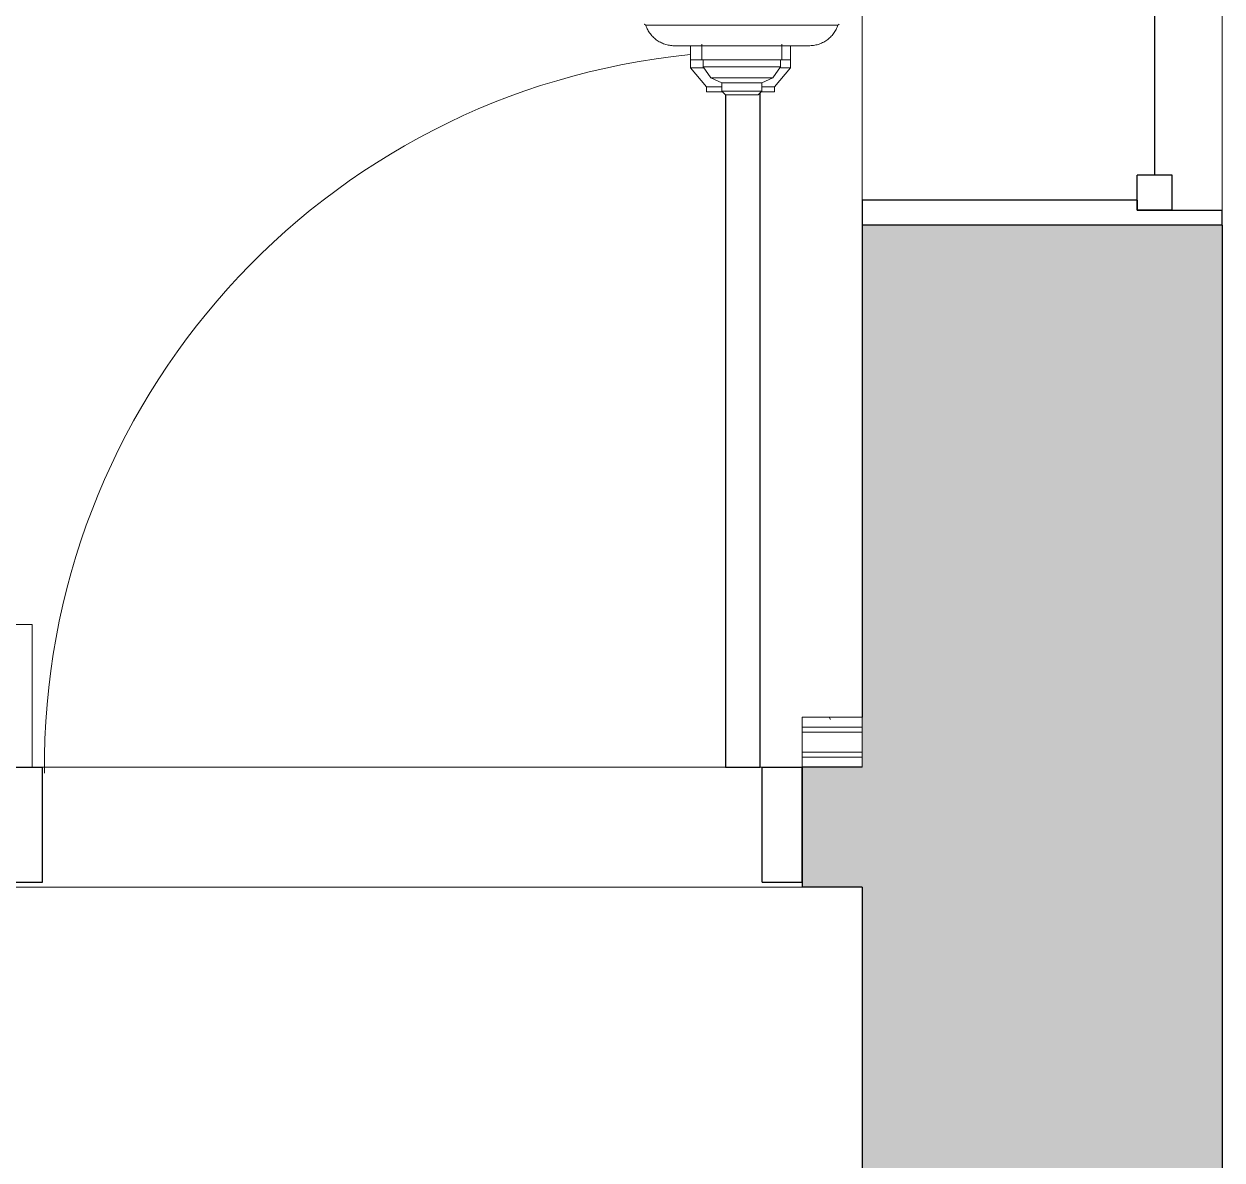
# Model space of a CAD drawing. Header units: inches. Extents: x -1176 to 1507, y -2563 to 978.
# Drawn here: x -814 to -754, y -1051 to -994.1 of the extents above; entities that cross this region are included whole.
import ezdxf

# ---------------------------------------------------------------- set-up
doc = ezdxf.new("R2010")
doc.units = ezdxf.units.IN
doc.header["$MEASUREMENT"] = 0
for name, color, linetype, lineweight in [('A-DOOR', 31, 'Continuous', 18), ('A-DOOR-FRAM', 31, 'Continuous', 30), ('A-GENM', 13, 'Continuous', 18), ('A-GLAZ', 151, 'Continuous', 18), ('A-WALL', 113, 'Continuous', 18), ('A-WALL-PATT', 111, 'Continuous', 18), ('I-WALL', 2, 'Continuous', 18)]:
    doc.layers.add(name, color=color, linetype=linetype, lineweight=lineweight)

# ---------------------------------------------------------------- blocks, each defined once
blk = doc.blocks.new('Double Hung - balcony windows 3_ 6_-6827319-2nd Floor Power _ Signal')
at = {"layer": 'A-GLAZ', "color": 8, "lineweight": 30}
for p, q in [((-21, 9), (-20.25, 9)), ((-20.25, 4.75), (-20.25, 9)), ((20.25, 4.75), (20.25, 9)), ((21, 9), (20.25, 9)), ((-20.25, 6.5), (-20.25, 4.75)), ((-20.25, 6.5), (-18.5, 6.5)), ((-18.5, 6.5), (-18.5, 4.75)), ((18.5, 6.5), (18.5, 4.75)), ((20.25, 6.5), (18.5, 6.5)), ((20.25, 6.5), (20.25, 4.75)), ((-18.5, 5.625), (18.5, 5.625)), ((-20.25, 4.75), (-18.5, 4.75)), ((-20.25, 4.75), (-19.75, 4.75)), ((-19.75, -9), (-19.75, 4.75)), ((20.25, 4.75), (18.5, 4.75)), ((19.75, 4.75), (20.25, 4.75)), ((19.75, 4.75), (19.75, -9)), ((-19.75, -9), (-21, -9)), ((19.75, -9), (21, -9))]:
    blk.add_line(p, q, dxfattribs=at)
blk = doc.blocks.new('Single Flush - D1 3_ X 8_-8249704-2nd Floor Power _ Signal')
at = {"layer": 'A-DOOR', "lineweight": 30}
for p, q in [((16.156, 36.649), (16.156, 3)), ((17.906, 3), (17.906, 36.748)), ((16.156, 3), (17.906, 3))]:
    blk.add_line(p, q, dxfattribs=at)
at = {"layer": 'A-DOOR', "lineweight": 9}
blk.add_arc((17.906, 3), 35.812, 95.59353, 180.5, dxfattribs=at)
at = {"layer": 'A-DOOR-FRAM'}
for p, q in [((-20, -2.75), (-20, 3)), ((-20, 3), (-18, 3)), ((-18, -2.75), (-18, 3)), ((18, -2.75), (18, 3)), ((18, 3), (20, 3)), ((20, -2.75), (20, 3)), ((-20, -2.75), (-18, -2.75)), ((18, -2.75), (20, -2.75))]:
    blk.add_line(p, q, dxfattribs=at)
blk = doc.blocks.new('Cast_Iron_Radiator_8182 - Cast_Iron_Radiator_8182-V124-2nd Floor Power _ Signal')
at = {"layer": 'A-GENM', "lineweight": 9}
for p, q in [((13.968, 4.809), (13.943, 4.848)), ((13.968, 1), (13.968, 4.809)), ((15.702, 2.438), (14.999, 2.438)), ((16.106, 2.438), (15.702, 2.438)), ((15.702, 2.438), (15.702, 2.291)), ((17.064, 1.635), (16.106, 2.438)), ((16.106, 1.944), (16.106, 2.438)), ((15.702, 2), (14.928, 2)), ((15.702, 2.296), (15.702, 2.192)), ((15.702, 2.188), (15.702, 2.013)), ((15.702, 2), (15.702, -2)), ((16.067, 1.935), (15.702, 1.935)), ((16.617, 1.55), (16.067, 1.935)), ((16.067, 1.935), (16.067, -1.935)), ((16.853, 0.993), (16.617, 1.55)), ((16.617, 1.55), (16.617, -1.55)), ((17.314, 1.635), (17.064, 1.635)), ((17.064, 1.635), (17.064, 1.028)), ((17.314, 1.635), (17.314, 0.985)), ((13.968, -1), (13.968, 1)), ((15.002, -1), (15.002, 1)), ((17.275, 0.993), (16.853, 0.993)), ((16.853, 0.993), (16.853, -0.993)), ((17.452, 0.816), (17.275, 0.993)), ((17.275, 0.993), (17.275, -0.993)), ((17.452, 0.816), (17.452, -0.816)), ((13.968, -4.809), (13.968, -1)), ((16.617, -1.55), (16.853, -0.993)), ((16.853, -0.993), (17.275, -0.993)), ((17.064, -1.008), (17.064, -1.771)), ((17.275, -0.993), (17.452, -0.816)), ((17.314, -0.961), (17.314, -1.771)), ((16.067, -1.935), (16.617, -1.55)), ((16.106, -2.575), (17.064, -1.771)), ((17.064, -1.771), (17.314, -1.771)), ((14.932, -2), (15.702, -2)), ((15.702, -1.935), (16.067, -1.935)), ((15.702, -2.017), (15.702, -2.287)), ((15.702, -2.301), (15.702, -2.452)), ((16.106, -2.575), (16.106, -1.924)), ((14.997, -2.562), (15.702, -2.562)), ((15.702, -2.436), (15.702, -2.551)), ((15.702, -2.565), (15.702, -2.575)), ((15.702, -2.575), (16.106, -2.575)), ((13.943, -4.848), (13.968, -4.809))]:
    blk.add_line(p, q, dxfattribs=at)
at = {"layer": 'A-GENM', "lineweight": 9, "flags": 128}
for points in [[(13.92, 4.876), (13.925, 4.871), (13.93, 4.865), (13.935, 4.859), (13.939, 4.854), (13.943, 4.848)], [(13.968, 4.809), (14.025, 4.789), (14.081, 4.767), (14.135, 4.743), (14.189, 4.716), (14.242, 4.688), (14.294, 4.657), (14.344, 4.624), (14.393, 4.59), (14.441, 4.553), (14.487, 4.515), (14.531, 4.474), (14.574, 4.432), (14.615, 4.389), (14.654, 4.343), (14.692, 4.296), (14.727, 4.248), (14.761, 4.198), (14.793, 4.147), (14.822, 4.095), (14.849, 4.042), (14.875, 3.987), (14.898, 3.932), (14.919, 3.876), (14.937, 3.819), (14.953, 3.761), (14.967, 3.703), (14.979, 3.644), (14.988, 3.585), (14.995, 3.525), (15, 3.465), (15.002, 3.405), (15.002, 3.383)], [(15.002, 3.383), (15.002, 3.381), (15.002, 3.375), (15.002, 3.366), (15.002, 3.353), (15.002, 3.336), (15.002, 3.315), (15.002, 3.29), (15.002, 3.262), (15.002, 3.23), (15.002, 3.195), (15.002, 3.156), (15.002, 3.114), (15.002, 3.068), (15.002, 3.019), (15.002, 2.967), (15.002, 2.911), (15.002, 2.853), (15.002, 2.792), (15.002, 2.727), (15.002, 2.66), (15.002, 2.591), (15.002, 2.518), (15.002, 2.444)], [(15.002, 1), (15.002, 1.095), (15.002, 1.19), (15.002, 1.285), (15.002, 1.38), (15.002, 1.473), (15.002, 1.566), (15.002, 1.659), (15.002, 1.75), (15.002, 1.839), (15.002, 1.928), (15.002, 2.015), (15.002, 2.1), (15.002, 2.184), (15.002, 2.266), (15.002, 2.346), (15.002, 2.423), (15.002, 2.498), (15.002, 2.571), (15.002, 2.642), (15.002, 2.71), (15.002, 2.775), (15.002, 2.837), (15.002, 2.896), (15.002, 2.952), (15.002, 3.005), (15.002, 3.055), (15.002, 3.102), (15.002, 3.145), (15.002, 3.185), (15.002, 3.221), (15.002, 3.254), (15.002, 3.283), (15.002, 3.309), (15.002, 3.33), (15.002, 3.348), (15.002, 3.363), (15.002, 3.373), (15.002, 3.38), (15.002, 3.383), (15.002, 3.383)], [(15.002, -3.383), (15.002, -3.381), (15.002, -3.375), (15.002, -3.366), (15.002, -3.353), (15.002, -3.336), (15.002, -3.315), (15.002, -3.29), (15.002, -3.262), (15.002, -3.23), (15.002, -3.195), (15.002, -3.156), (15.002, -3.114), (15.002, -3.068), (15.002, -3.019), (15.002, -2.967), (15.002, -2.911), (15.002, -2.853), (15.002, -2.792), (15.002, -2.727), (15.002, -2.66), (15.002, -2.591), (15.002, -2.518), (15.002, -2.444), (15.002, -2.367), (15.002, -2.288), (15.002, -2.206), (15.002, -2.123), (15.002, -2.038), (15.002, -1.952), (15.002, -1.864), (15.002, -1.774), (15.002, -1.683), (15.002, -1.591), (15.002, -1.499), (15.002, -1.405), (15.002, -1.311), (15.002, -1.216), (15.002, -1.121), (15.002, -1.026), (15.002, -1)], [(15.002, -2.571), (15.002, -2.642), (15.002, -2.71), (15.002, -2.775), (15.002, -2.837), (15.002, -2.896), (15.002, -2.952), (15.002, -3.005), (15.002, -3.055), (15.002, -3.102), (15.002, -3.145), (15.002, -3.185), (15.002, -3.221), (15.002, -3.254), (15.002, -3.283), (15.002, -3.309), (15.002, -3.33), (15.002, -3.348), (15.002, -3.363), (15.002, -3.373), (15.002, -3.38), (15.002, -3.383), (15.002, -3.383)], [(15.002, -3.383), (15.001, -3.443), (14.997, -3.503), (14.991, -3.563), (14.983, -3.622), (14.972, -3.681), (14.959, -3.74), (14.943, -3.798), (14.926, -3.855), (14.906, -3.911), (14.883, -3.967), (14.859, -4.022), (14.832, -4.076), (14.804, -4.128), (14.773, -4.18), (14.74, -4.23), (14.705, -4.279), (14.668, -4.326), (14.63, -4.372), (14.589, -4.416), (14.547, -4.459), (14.503, -4.5), (14.458, -4.539), (14.411, -4.576), (14.362, -4.612), (14.312, -4.645), (14.261, -4.677), (14.209, -4.706), (14.155, -4.733), (14.101, -4.758), (14.045, -4.781), (13.989, -4.802)], [(13.943, -4.848), (13.938, -4.854), (13.934, -4.86), (13.929, -4.866), (13.925, -4.872), (13.919, -4.877)]]:
    blk.add_lwpolyline(points, dxfattribs=at)

msp = doc.modelspace()

# ---------------------------------------------------------------- hatches: boundary and pattern name
at = {"layer": 'A-WALL-PATT'}
h = msp.add_hatch(color=250, dxfattribs=at)
h.paths.add_polyline_path([(-754.043, -1262.185), (-754.043, -1210.185), (-772.043, -1210.185), (-772.043, -1262.185), (-763.555, -1262.185)], flags=0)
h.paths.add_polyline_path([(-754.043, -1170.185), (-754.043, -1093.301), (-772.043, -1093.301), (-772.043, -1170.185), (-763.555, -1170.185)], flags=0)
h.paths.add_polyline_path([(-754.043, -1053.185), (-754.043, -1004.185), (-772.043, -1004.185), (-772.043, -1053.185), (-763.555, -1053.185)], flags=0)
h.paths.add_polyline_path([(-763.555, -962.185), (-754.043, -962.185), (-754.043, -860.185), (-772.043, -860.185), (-772.043, -962.185)], flags=0)
h.paths.add_polyline_path([(-754.043, -818.185), (-754.043, -716.185), (-772.043, -716.185), (-772.043, -818.185), (-763.555, -818.185)], flags=0)
h.paths.add_polyline_path([(-754.043, -674.185), (-754.043, -572.185), (-772.043, -572.185), (-772.043, -674.185), (-763.555, -674.185)], flags=0)
h.paths.add_polyline_path([(-772.043, -530.185), (-754.043, -530.185), (-754.043, -428.185), (-772.043, -428.185), (-772.043, -498.552)], flags=0)
h.paths.add_polyline_path([(-772.043, -386.185), (-754.043, -386.185), (-754.043, -278.185), (-772.043, -278.185), (-772.043, -383.707)], flags=0)
h.paths.add_polyline_path([(-754.043, -236.185), (-754.043, -122.495), (-772.043, -122.495), (-772.043, -236.185), (-763.555, -236.185)], flags=0)
h.paths.add_polyline_path([(-772.043, -80.495), (-754.043, -80.495), (-754.043, 16.255), (-772.043, 16.255), (-772.043, -72.626)], flags=0)
at = {"layer": 'A-WALL-PATT', "lineweight": 9}
h = msp.add_hatch(dxfattribs=at)
h.set_pattern_fill('FP_3', color=256, style=0, pattern_type=2)
h.set_pattern_definition([(0, (0, 0), (15.36, 3.84), [0.634, -10.886, 0.634, -10.886, -61.44]), (0, (0, 0), (15.36, 3.84), [-23.04, 0.634, -22.406, 0.634, -10.886, -26.88]), (0, (0, 0), (15.36, 3.84), [-57.6, 0.634, -7.046, 0.634, -18.566]), (120, (5.76, 1.92), (-11.005538, 11.38215), [0.634, -10.886, 0.634, -10.886, -61.44]), (120, (5.76, 1.92), (-11.005538, 11.38215), [-23.04, 0.634, -22.406, 0.634, -10.886, -26.88]), (120, (5.76, 1.92), (-11.005538, 11.38215), [-57.6, 0.634, -7.046, 0.634, -18.566]), (240, (7.68, 9.6), (-4.354462, -15.22215), [0.634, -10.886, 0.634, -10.886, -61.44]), (240, (7.68, 9.6), (-4.354462, -15.22215), [-23.04, 0.634, -22.406, 0.634, -10.886, -26.88]), (240, (7.68, 9.6), (-4.354462, -15.22215), [-57.6, 0.634, -7.046, 0.634, -18.566])])
h.paths.add_polyline_path([(-775.043, -1029.301), (-772.043, -1029.301), (-772.043, -1028.801), (-775.043, -1028.801)], flags=0)
at = {"layer": 'A-WALL-PATT'}
h = msp.add_hatch(color=250, dxfattribs=at)
h.paths.add_polyline_path([(-772.043, -1037.301), (-772.043, -1031.301), (-775.043, -1031.301), (-775.043, -1037.301)], flags=0)
h.paths.add_polyline_path([(-819.043, -1037.301), (-815.043, -1037.301), (-815.043, -1031.301), (-819.043, -1031.301)], flags=0)
h.paths.add_polyline_path([(-899.563, -1037.301), (-859.043, -1037.301), (-859.043, -1031.301), (-1017.062, -1031.301), (-1017.062, -1037.301), (-957.437, -1037.301), (-958.37, -1035.301), (-956.164, -1035.301), (-956.164, -1037.301), (-902.316, -1037.301)], flags=0)

# ---------------------------------------------------------------- linework, layer by layer
at = {"layer": 'A-WALL', "lineweight": 9}
for p, q in [((-772.043, -1004.185), (-772.043, -962.185)), ((-754.043, -962.185), (-754.043, -1004.185)), ((-813.562, -1031.301), (-775.043, -1031.301)), ((-775.043, -1037.301), (-815.043, -1037.301))]:
    msp.add_line(p, q, dxfattribs=at)
at = {"layer": 'A-WALL', "color": 8, "lineweight": 30}
for p, q in [((-754.043, -1004.185), (-772.043, -1004.185)), ((-772.043, -1004.185), (-772.043, -1028.801)), ((-754.043, -1004.185), (-754.043, -1053.185)), ((-772.043, -1031.301), (-775.043, -1031.301)), ((-775.043, -1031.301), (-775.043, -1037.301)), ((-772.043, -1037.301), (-775.043, -1037.301)), ((-772.043, -1037.301), (-772.043, -1053.185))]:
    msp.add_line(p, q, dxfattribs=at)
at = {"layer": 'A-WALL'}
for p, q in [((-772.043, -1031.301), (-772.043, -1028.801)), ((-772.043, -1029.301), (-775.043, -1029.301)), ((-772.043, -1029.551), (-775.043, -1029.551)), ((-772.043, -1030.551), (-775.043, -1030.551)), ((-772.043, -1030.801), (-775.043, -1030.801))]:
    msp.add_line(p, q, dxfattribs=at)
at = {"layer": 'I-WALL'}
for p, q in [((-864.562, -1024.176), (-813.562, -1024.176)), ((-813.562, -1024.176), (-813.562, -1031.301)), ((-775.043, -1028.801), (-772.043, -1028.801)), ((-775.043, -1031.301), (-775.043, -1028.801)), ((-815.043, -1031.301), (-813.562, -1031.301))]:
    msp.add_line(p, q, dxfattribs=at)

# ---------------------------------------------------------------- block references
at = {"layer": 'A-DOOR'}
msp.add_blockref('Single Flush - D1 3_ X 8_-8249704-2nd Floor Power _ Signal', (-795.043, -1034.301), dxfattribs=at)
at = {"layer": 'A-GENM', "lineweight": 9, "rotation": 269.9999999999999}
msp.add_blockref('Cast_Iron_Radiator_8182 - Cast_Iron_Radiator_8182-V124-2nd Floor Power _ Signal', (-778.062, -980.21), dxfattribs=at)
at = {"layer": 'A-GLAZ', "rotation": 269.9999999999999}
msp.add_blockref('Double Hung - balcony windows 3_ 6_-6827319-2nd Floor Power _ Signal', (-763.043, -983.185), dxfattribs=at)

doc.saveas('drawing.dxf')
